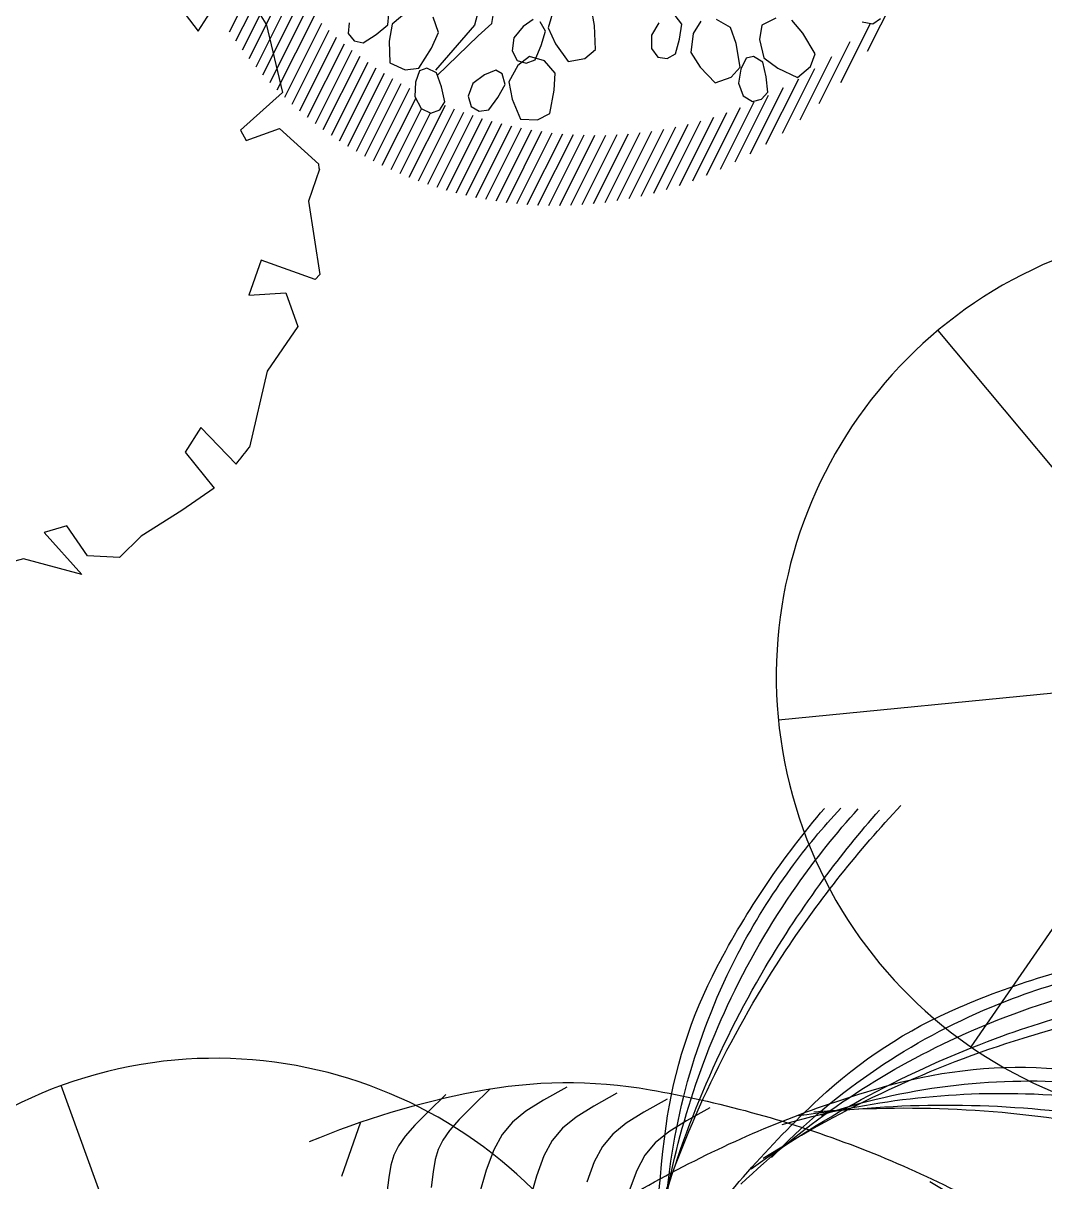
# Model space of a CAD drawing. Extents: x -809667 to 586099, y 3084146 to 3634412.
# Drawn here: x 381280.806 to 381282.733, y 3086180.724 to 3086182.908 of the extents above; entities that cross this region are included whole.
import ezdxf

# ---------------------------------------------------------------- set-up
doc = ezdxf.new("R2010")
doc.units = 0
doc.header["$LTSCALE"] = 0.5
doc.linetypes.add('CONTINOUS', pattern=[0])
doc.layers.get('0').update_dxf_attribs({"linetype": 'CONTINUOUS'})
for name, color, linetype in [('A-S-TREE', 95, 'CONTINUOUS'), ('TREE', 3, 'CONTINUOUS'), ('文字', 7, 'CONTINUOUS'), ('树木', 94, 'CONTINUOUS')]:
    doc.layers.add(name, color=color, linetype=linetype)

# ---------------------------------------------------------------- blocks, each defined once
blk = doc.blocks.new('TREE1')
at = {"layer": 'A-S-TREE', "color": 0}
for p, q in [((-49, 23), (-2621, -3042)), ((-50, 23), (629, -3920)), ((-50, 23), (3590, -1636)), ((-50, 23), (3937, -304))]:
    blk.add_line(p, q, dxfattribs=at)
blk.add_ellipse((-50, 22), major_axis=(4000, 0), ratio=1, dxfattribs=at)
blk = doc.blocks.new('T-7')
at = {"layer": 'TREE', "color": 8, "ltscale": 200, "xscale": 0.4020618556701031, "yscale": 0.4020618556701031, "zscale": 0.4020618556701031, "rotation": 199.2879054791862}
blk.add_blockref('TREE1', (4.1, 110.4), dxfattribs=at)
blk = doc.blocks.new('*E54')
at = {"layer": 'TREE', "color": 0}
blk.add_ellipse((-2.3695, 3.5648), major_axis=(2.6955, 1.3944), ratio=1, start_param=0.518575, end_param=0.519414, dxfattribs=at)
blk = doc.blocks.new('A$C4C586FE1')
at = {"layer": 'TREE', "color": 0}
for p, q in [((1100.1, 2800.7), (873.4, 2660.3)), ((1261.1, 2599.4), (1294, 2743)), ((873.4, 2660.3), (885.1, 2448.8)), ((1388.9, 2616.6), (1261.1, 2599.4)), ((570, 2555.2), (514.1, 2441.5)), ((785.3, 2557.2), (585.3, 2566.4)), ((841.8, 2435.9), (785.3, 2557.2)), ((885.1, 2448.8), (841.8, 2435.9)), ((514.1, 2441.5), (288.4, 2275.8)), ((288.4, 2275.8), (287.5, 2250.5)), ((287.5, 2250.5), (483.5, 2157.2)), ((483.5, 2157.2), (422.4, 2031.4)), ((329.8, 2135.9), (208.1, 2079)), ((422.4, 2031.4), (329.8, 2135.9)), ((208.1, 2079), (170.6, 1878.4)), ((170.6, 1878.4), (15.6, 1628.2)), ((5.9, 1547.3), (197.8, 1550.3)), ((197.8, 1550.3), (173.3, 1443)), ((173.3, 1443), (0, 1424.7)), ((0, 1424.7), (27, 1278.9)), ((27, 1278.9), (66.8, 1102)), ((67, 987.7), (66.8, 1102)), ((67, 987.7), (157.2, 906.4)), ((157.2, 906.4), (291.2, 931.2)), ((291.2, 931.2), (334.9, 852.4)), ((334.9, 852.4), (122.2, 842.3)), ((122.7, 841.2), (319.7, 727.5)), ((319.7, 727.5), (413.9, 564.3))]:
    blk.add_line(p, q, dxfattribs=at)
at = {"layer": 'TREE', "color": 0, "extrusion": (0, 0, -1)}
for start_param, end_param in [(-1.011805, -0.945114), (-1.426629, -1.413216), (4.017991, 4.075425)]:
    blk.add_ellipse((1418.5, 1418.4), major_axis=(1003, 1003), ratio=1, start_param=start_param, end_param=end_param, dxfattribs=at)
at = {"layer": 'TREE', "color": 8, "linetype": 'CONTINOUS', "extrusion": (0, 0, -1), "xscale": 467.4085850556439, "yscale": 467.4085850556439, "zscale": -467.4085850556439, "rotation": 278.9250190116231}
blk.add_blockref('*E54', (-2892.7, 65.8), dxfattribs=at)
blk = doc.blocks.new('紫薇')
at = {"color": 0}
for p, q in [((559.2, -210.9), (483.7, -135.3)), ((555.2, -224.5), (479.8, -149.2)), ((546.3, -250.9), (471.2, -175.9)), ((550.9, -237.9), (475.7, -162.7)), ((541.3, -263.7), (466.4, -188.8)), ((536.1, -276.2), (461.3, -201.4)), ((530.6, -288.4), (456, -213.7)), ((524.9, -300.3), (450.4, -225.8)), ((411.2, -247.9), (416.7, -260.4)), ((512.6, -323.4), (438.4, -249.1)), ((518.9, -312), (444.5, -237.6)), ((229.2, -253), (260.6, -301.3)), ((337.2, -258.1), (359.8, -266.8)), ((365.2, -266.3), (359.6, -253.8)), ((416.7, -260.4), (412.3, -271.7)), ((506.1, -334.6), (432, -260.4)), ((238.9, -306.2), (219.5, -269.9)), ((307.1, -295.7), (307.4, -275)), ((359.8, -266.8), (370.3, -286.5)), ((383.2, -273.3), (365.2, -266.3)), ((402.1, -278.1), (383.2, -273.3)), ((412.3, -271.7), (402.1, -278.1)), ((499.4, -345.5), (425.3, -271.4)), ((370.3, -286.5), (378.2, -312.8)), ((485.2, -366.6), (411.4, -292.8)), ((492.4, -356.2), (418.5, -282.2)), ((260.6, -315.8), (238.9, -306.2)), ((260.6, -301.3), (325.9, -340)), ((321.7, -311.7), (307.1, -295.7)), ((477.7, -376.9), (404, -303.2)), ((158.7, -314.5), (172.5, -334.4)), ((177.2, -337), (179.7, -323.6)), ((187.6, -318.1), (202.4, -322.5)), ((202.4, -322.5), (218, -332.3)), ((325.9, -347.2), (260.6, -315.8)), ((345.2, -331.1), (321.7, -311.7)), ((378.2, -312.8), (362.2, -327.4)), ((462.1, -396.6), (388.7, -323.1)), ((470, -386.9), (396.5, -313.3)), ((115.8, -350.1), (112.7, -328.7)), ((172.5, -334.4), (170.2, -356.6)), ((188.2, -352.9), (177.2, -337)), ((218, -332.3), (225.6, -347.6)), ((325.7, -343.5), (335.6, -334)), ((335.6, -334), (345.2, -334.3)), ((362.2, -327.4), (345.2, -331.1)), ((345.2, -334.3), (354.6, -346.6)), ((454, -406.2), (380.6, -332.8)), ((124.3, -379.4), (115.8, -350.1)), ((201.2, -367.5), (188.2, -352.9)), ((225.6, -347.6), (223.2, -361.1)), ((325.2, -362.8), (325.7, -343.5)), ((354.6, -346.6), (361.4, -363.7)), ((437.1, -424.6), (363.9, -351.5)), ((445.7, -415.5), (372.4, -342.2)), ((170.2, -356.6), (161.9, -382.8)), ((190.2, -372.4), (206.8, -361.4)), ((213.2, -367.9), (201.2, -367.5)), ((206.8, -361.4), (224.2, -367.4)), ((223.2, -361.1), (213.2, -367.9)), ((224.2, -367.4), (242, -383.7)), ((246.6, -371.5), (253.1, -364.4)), ((253.1, -364.4), (268.5, -365.4)), ((268.5, -365.4), (285.9, -371.4)), ((327.1, -382.2), (325.2, -362.8)), ((361.4, -363.7), (358.6, -380.5)), ((428.3, -433.5), (361, -366.2)), ((9.7, -383.3), (14, -370.3)), ((18.3, -400.6), (9.7, -383.3)), ((36.7, -372.6), (50.8, -384.5)), ((140.5, -385.9), (124.3, -379.4)), ((161.9, -382.8), (140.5, -385.9)), ((182.5, -391.6), (190.2, -372.4)), ((247.2, -385.2), (246.6, -371.5)), ((285.9, -371.4), (296.8, -384.6)), ((336.6, -389.7), (327.1, -382.2)), ((358.6, -380.5), (348.7, -390)), ((419.3, -442.2), (358.1, -381)), ((-48.1, -407), (-34, -391.9)), ((-14.6, -387.6), (-0.5, -399.5)), ((50.8, -384.5), (56.1, -400.7)), ((190.3, -411.7), (182.5, -391.6)), ((242, -383.7), (244.8, -405.8)), ((261.5, -398.2), (247.2, -385.2)), ((277.4, -409.4), (261.5, -398.2)), ((297.4, -398.2), (289.3, -407.2)), ((296.8, -384.6), (297.4, -398.2)), ((390.9, -466.8), (318.3, -394.2)), ((400.6, -458.8), (327.9, -386.1)), ((348.7, -390), (336.6, -389.7)), ((410, -450.6), (349, -389.6)), ((-48.1, -428.6), (-48.1, -407)), ((-0.5, -399.5), (10.2, -421.1)), ((29.1, -416.8), (18.3, -400.6)), ((56.1, -400.7), (51.8, -413.7)), ((205.2, -438.4), (190.3, -411.7)), ((244.8, -405.8), (242.6, -433.3)), ((289.3, -407.2), (277.4, -409.4)), ((370.9, -482.1), (298.5, -409.7)), ((381, -474.6), (308.5, -402.1)), ((-132.9, -443), (-125, -422.8)), ((-106.5, -413.8), (-86.8, -416.9)), ((-86.8, -416.9), (-78, -433.1)), ((10.2, -421.1), (4.8, -442.7)), ((41, -419), (29.1, -416.8)), ((51.8, -413.7), (41, -419)), ((349.9, -496.5), (277.7, -424.4)), ((360.5, -489.4), (288.2, -417.2)), ((-204, -490.6), (-257.4, -437.3)), ((-78, -433.1), (-75.8, -457.1)), ((-43.8, -458.8), (-48.1, -428.6)), ((222.4, -441), (205.2, -438.4)), ((242.6, -433.3), (222.4, -441)), ((328, -510), (256.1, -438)), ((339.1, -503.4), (267, -431.3)), ((-221.2, -459.9), (-232.8, -456.6)), ((-209.3, -453.2), (-221.2, -459.9)), ((-139.8, -472.8), (-132.9, -443)), ((-75.8, -457.1), (-88.6, -475.3)), ((-72.9, -461.7), (-64.2, -451.2)), ((-64.2, -451.2), (-54.6, -450.3)), ((-54.6, -450.3), (-43.8, -461.4)), ((4.8, -442.7), (-7.1, -467.6)), ((293.3, -528.3), (221.7, -456.7)), ((305.1, -522.4), (233.4, -450.8)), ((316.7, -516.3), (244.9, -444.5)), ((-159.1, -517.9), (-218.6, -458.4)), ((-71.1, -481), (-72.9, -461.7)), ((-28.7, -467.5), (-43.8, -458.8)), ((-43.8, -461.4), (-35.1, -477.6)), ((-7.1, -467.6), (-28.7, -467.5)), ((268.8, -539.2), (197.5, -467.9)), ((281.2, -533.9), (209.8, -462.5)), ((-124.5, -534.7), (-187, -472.3)), ((-94.9, -546.7), (-158.9, -482.7)), ((-128.9, -486.3), (-139.8, -472.8)), ((-108.7, -494.2), (-128.9, -486.3)), ((-88.6, -475.3), (-108.7, -494.2)), ((-66.9, -500), (-71.1, -481)), ((-35.1, -477.6), (-35.9, -494.7)), ((230, -553.4), (159.2, -482.6)), ((243.3, -549), (172.3, -478)), ((256.2, -544.2), (185, -473.1)), ((-68.3, -555.6), (-133.5, -490.4)), ((-43.8, -562.4), (-109.9, -496.4)), ((-21, -567.5), (-87.7, -500.8)), ((-56.6, -506.3), (-66.9, -500)), ((-35.9, -494.7), (-44.6, -505.2)), ((158.8, -570.6), (88.8, -500.6)), ((173.8, -567.9), (103.6, -497.7)), ((188.4, -564.8), (118, -494.5)), ((202.6, -561.4), (132.1, -490.8)), ((216.5, -557.6), (145.8, -486.9)), ((0.5, -571.4), (-66.8, -504.1)), ((-44.6, -505.2), (-56.6, -506.3)), ((20.9, -574.1), (-46.8, -506.4)), ((40.4, -576), (-27.7, -507.8)), ((59.1, -577), (-9.4, -508.5)), ((77.1, -577.3), (8.3, -508.5)), ((94.5, -577), (25.4, -507.9)), ((111.3, -576.2), (42, -506.8)), ((127.6, -574.8), (58.1, -505.2)), ((143.5, -572.9), (73.7, -503.1))]:
    blk.add_line(p, q, dxfattribs=at)
blk = doc.blocks.new('03')
at = {"layer": '树木', "color": 0}
for p, q in [((-0.3551, -0.4331), (-0.382, -0.3899)), ((-0.5889, -0.4687), (-0.6196, -0.4106)), ((-0.4491, -0.4738), (-0.476, -0.4306)), ((-0.3285, -0.4646), (-0.3551, -0.4331)), ((-0.7018, -0.5068), (-0.7325, -0.4487)), ((-0.562, -0.5119), (-0.5889, -0.4687)), ((-0.4225, -0.5054), (-0.4491, -0.4738)), ((-0.2987, -0.488), (-0.3285, -0.4646)), ((-0.2624, -0.5065), (-0.2987, -0.488)), ((-0.9302, -0.537), (-0.9422, -0.5022)), ((-0.8253, -0.5285), (-0.8373, -0.4937)), ((-0.6748, -0.55), (-0.7018, -0.5068)), ((-0.5353, -0.5435), (-0.562, -0.5119)), ((-0.3927, -0.5287), (-0.4225, -0.5054)), ((-0.2161, -0.5235), (-0.2624, -0.5065)), ((-0.9194, -0.5643), (-0.9302, -0.537)), ((-0.8145, -0.5558), (-0.8253, -0.5285)), ((-0.5056, -0.5668), (-0.5353, -0.5435)), ((-0.3564, -0.5472), (-0.3927, -0.5287)), ((-0.1563, -0.5424), (-0.2161, -0.5235)), ((-0.9691, -0.6781), (-1.0388, -0.5618)), ((-0.9076, -0.5864), (-0.9194, -0.5643)), ((-0.8027, -0.578), (-0.8145, -0.5558)), ((-0.6482, -0.5816), (-0.6748, -0.55)), ((-0.4693, -0.5853), (-0.5056, -0.5668)), ((-0.3101, -0.5642), (-0.3564, -0.5472)), ((-0.2503, -0.5831), (-0.3101, -0.5642)), ((-0.8926, -0.6057), (-0.9076, -0.5864)), ((-0.7877, -0.5972), (-0.8027, -0.578)), ((-0.7675, -0.616), (-0.7877, -0.5972)), ((-0.6185, -0.6049), (-0.6482, -0.5816)), ((-0.4229, -0.6023), (-0.4693, -0.5853)), ((-0.8724, -0.6244), (-0.8926, -0.6057)), ((-0.8447, -0.645), (-0.8724, -0.6244)), ((-0.7398, -0.6365), (-0.7675, -0.616)), ((-0.5821, -0.6234), (-0.6185, -0.6049)), ((-0.5358, -0.6405), (-0.5821, -0.6234)), ((-0.3631, -0.6212), (-0.4229, -0.6023)), ((-0.8074, -0.6696), (-0.8447, -0.645)), ((-0.7025, -0.6612), (-0.7398, -0.6365)), ((-0.476, -0.6594), (-0.5358, -0.6405)), ((-0.7584, -0.7008), (-0.8074, -0.6696)), ((-0.6535, -0.6923), (-0.7025, -0.6612))]:
    blk.add_line(p, q, dxfattribs=at)
for centre, radius, start, end in [((-0.9493, 1.1034), 1.8647, 312.7403, 321.6616), ((2.1087, 0.3267), 2.5214, 188.7387, 199.6532), ((-1.2033, 1.7372), 2.5214, 302.4554, 313.3698), ((1.407, 1.6457), 2.5214, 227.8465, 238.7609), ((0.4568, 2.1004), 2.6163, 244.7077, 255.4217), ((1.4263, 0.3491), 1.8647, 199.0237, 207.9449), ((1.8336, 0.7989), 2.4291, 206.9459, 214.6677), ((-0.2319, 2.0617), 2.5637, 284.5956, 292.1547), ((0.1422, 1.3907), 1.8647, 283.5492, 293.5677), ((1.8944, 0.9582), 2.5637, 210.3535, 217.9126), ((1.1771, 0.0936), 1.5431, 196.5989, 207.9803), ((0.8634, 1.2326), 1.8647, 238.1314, 247.0527), ((-0.1096, 1.9427), 2.4291, 281.3506, 289.0724), ((0.8957, 1.8385), 2.4291, 246.0537, 253.7754), ((-1.2543, 1.8173), 2.6163, 291.7414, 302.4554), ((0.8424, 2.0006), 2.5637, 249.4612, 257.0204), ((0.8312, 0.8772), 1.5431, 235.7067, 247.0881), ((0.4329, 2.0085), 2.5214, 255.4217, 266.3361), ((-0.2319, 2.0617), 2.5637, 277.0364, 284.5956), ((0.1422, 1.3907), 1.8647, 274.6279, 283.5492), ((0.2783, 1.0608), 1.5431, 274.6633, 286.0447), ((-0.1096, 1.9427), 2.4291, 273.6289, 281.3506), ((0.1422, 1.3907), 1.8647, 265.7066, 274.6279), ((0.2783, 1.0608), 1.5431, 263.2819, 274.6633), ((0.8634, 1.2326), 1.8647, 247.0527, 255.974), ((0.3446, 0.6305), 1.1405, 266.3361, 286.2616), ((0.6909, 0.4651), 1.1405, 238.7609, 258.6864), ((0.8957, 1.8385), 2.4291, 253.7754, 261.4972), ((0.8424, 2.0006), 2.5637, 257.0204, 264.5795), ((0.8083, -0.1377), 1.1405, 199.6532, 219.5786), ((1.4263, 0.3491), 1.8647, 207.9449, 216.8662), ((0.8312, 0.8772), 1.5431, 247.0881, 258.4695), ((0.8957, 1.8385), 2.4291, 261.4972, 267.3907), ((0.8424, 2.0006), 2.5637, 264.5795, 269.4404), ((1.8336, 0.7989), 2.4291, 214.6677, 222.3894), ((0.8634, 1.2326), 1.8647, 255.974, 265.9925), ((-0.7058, 0.442), 1.1357, 270.8607, 291.7414), ((1.8944, 0.9582), 2.5637, 217.9126, 225.4718), ((1.1771, 0.0936), 1.5431, 207.9803, 219.3617), ((0.8625, 1.323), 2.0154, 258.6864, 271.5192), ((0.8312, 0.8772), 1.5431, 258.4695, 267.1952), ((-0.7189, 1.3163), 2.0101, 259.2007, 270.8607), ((1.4263, 0.3491), 1.8647, 216.8662, 226.8847), ((1.8336, 0.7989), 2.4291, 222.3894, 228.2829), ((1.4827, 0.4197), 2.0154, 219.5786, 232.4114), ((1.8944, 0.9582), 2.5637, 225.4718, 230.3327), ((1.1771, 0.0936), 1.5431, 219.3617, 228.0874), ((1.4263, 0.3491), 1.8647, 226.8847, 234.0323), ((1.8336, 0.7989), 2.4291, 228.2829, 233.2216), ((1.8944, 0.9582), 2.5637, 230.3327, 235.1936), ((1.1771, 0.0936), 1.5431, 228.0874, 234.9484)]:
    blk.add_arc(centre, radius, start, end, dxfattribs=at)
blk = doc.blocks.new('23424')
at = {"layer": '文字', "color": 8, "linetype": 'Continuous'}
for points, knots in [([(382022.1829, 3087712.1575), (382022.1771, 3087711.973), (382022.1811, 3087711.8286), (382022.2225, 3087710.9208), (382022.33, 3087710.1436), (382022.8065, 3087708.2904), (382023.2416, 3087707.2065), (382024.2489, 3087705.4974), (382024.7801, 3087704.8252), (382025.5402, 3087704.1695), (382025.7319, 3087704.0268), (382026.0982, 3087703.7972), (382026.2723, 3087703.7058), (382026.5521, 3087703.5876), (382026.6569, 3087703.5496), (382026.8623, 3087703.4875), (382026.9629, 3087703.4628), (382027.1154, 3087703.4343), (382027.171, 3087703.4257), (382027.315, 3087703.402), (382027.4007, 3087703.387), (382027.6851, 3087703.3257), (382027.9155, 3087703.2637), (382028.2244, 3087703.1575)], [5.805518, 5.805518, 5.805518, 5.805518, 6.250682, 6.250682, 8.593283, 8.593283, 11.652469, 11.652469, 14.135035, 14.135035, 14.94719, 14.94719, 15.665817, 15.665817, 16.092298, 16.092298, 16.49786, 16.49786, 16.70257, 16.70257, 16.90728, 16.90728, 17.285813, 17.285813, 17.285813, 17.285813]), ([(382021.5864, 3087711.6993), (382021.6166, 3087710.9853), (382022.0637, 3087707.3881), (382024.6561, 3087702.997), (382027.4464, 3087702.7905), (382028.0293, 3087702.5901)], [6.208641, 6.208641, 6.208641, 6.208641, 8.300034, 16.526304, 17.285813, 17.285813, 17.285813, 17.285813])]:
    blk.add_open_spline(points, degree=3, knots=knots, dxfattribs=at)
for name, p, xscale, yscale, zscale, rotation in [('紫薇', (382027.5408, 3087711.1569), -0.00148055020779717, 0.00148055020779717, 0.00148055020779717, 18.3940818516088), ('A$C4C586FE1', (382026.3205, 3087709.2358), -0.0004999999999999999, 0.0004999999999999999, 0.0005, 314.9561458719995), ('T-7', (382028.7733, 3087709.4286), -0.0005279999999329448, 0.000527999999932945, 0.0005279999999329448, 124.6526560546043), ('T-7', (382026.8664, 3087707.859), -0.0005279999999329448, 0.000527999999932945, 0.0005279999999329448, 124.6526560546043), ('03', (382027.9705, 3087708.1721), -0.7999999999999997, 0.7999999999999998, 0.8, 191.8496555548952)]:
    blk.add_blockref(name, p, dxfattribs=dict(at, xscale=xscale, yscale=yscale, zscale=zscale, rotation=rotation))

msp = doc.modelspace()

# ---------------------------------------------------------------- block references
at = {"layer": '文字', "color": 8, "linetype": 'Continuous'}
msp.add_blockref('23424', (-745.6581, -1527.7076), dxfattribs=at)

doc.saveas('drawing.dxf')
